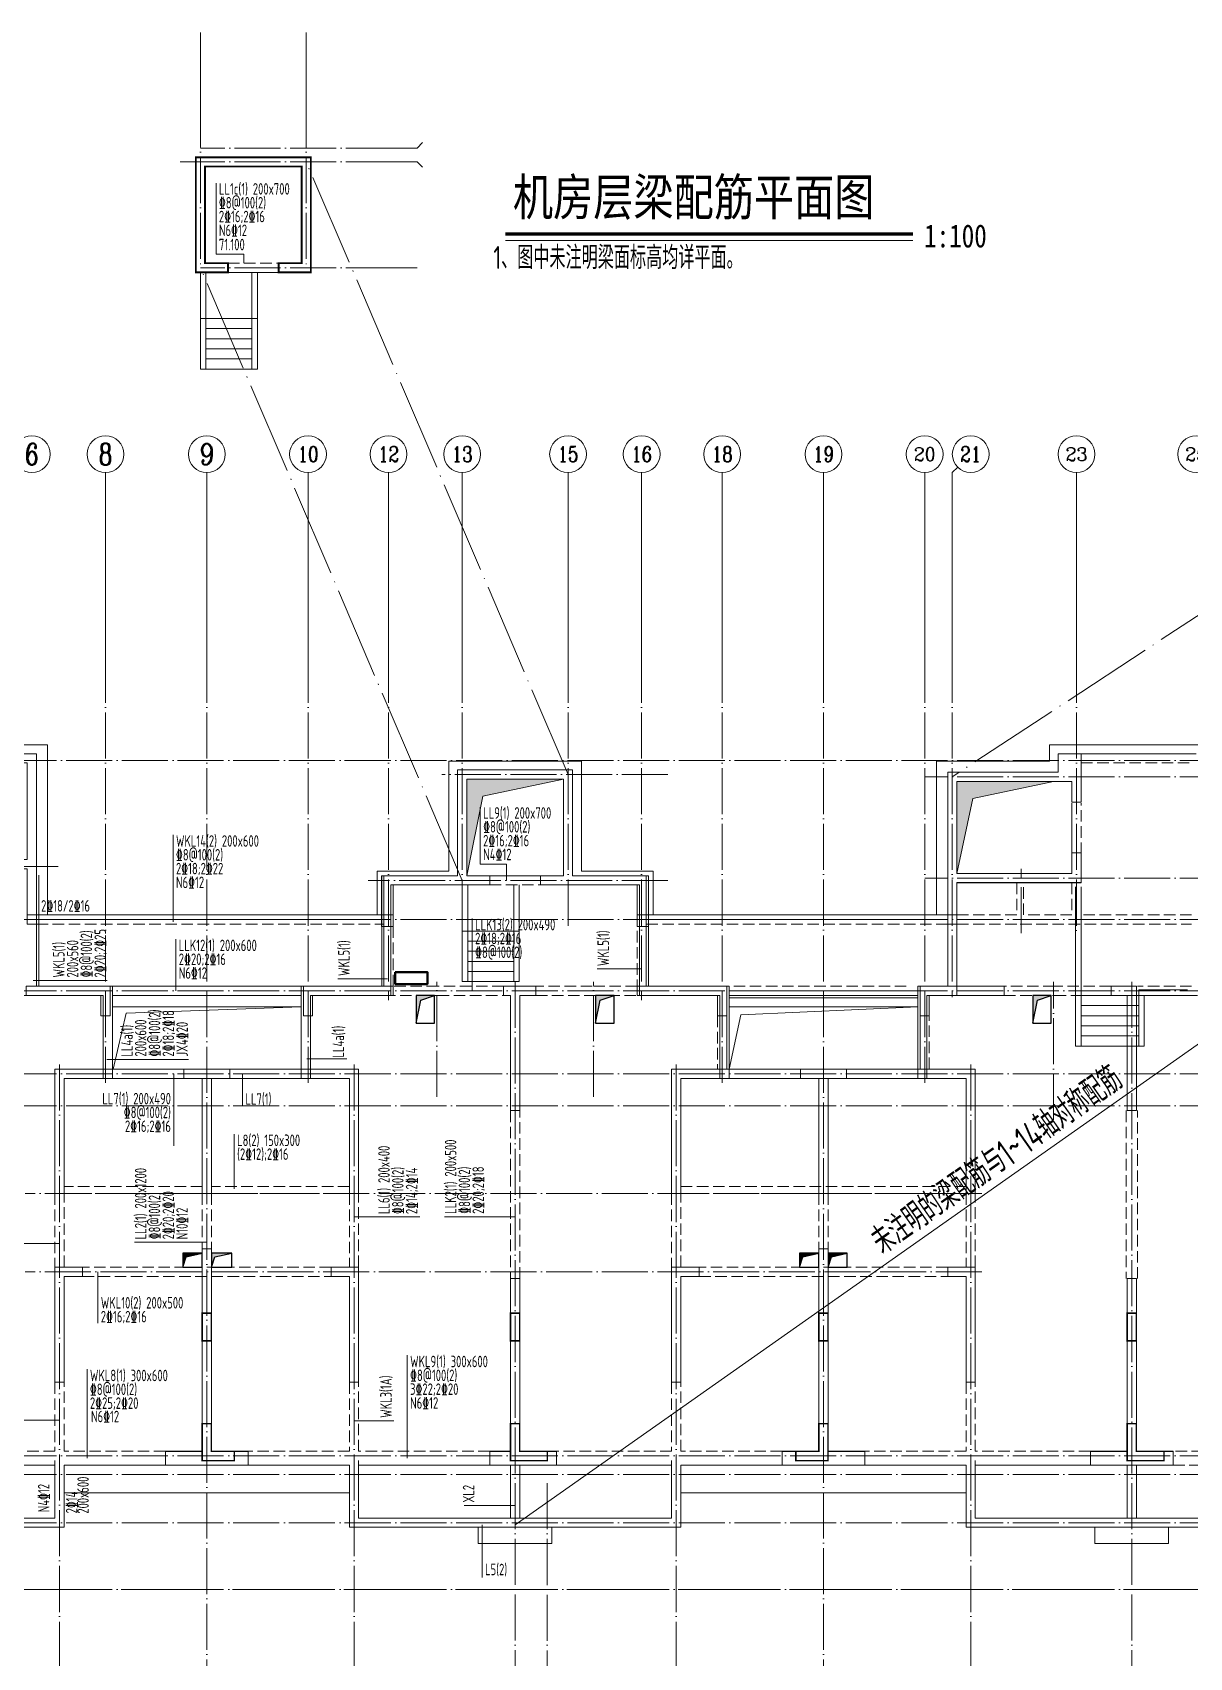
# Model space of a CAD drawing. Extents: x -129922 to 1190196, y -520662 to 139923.
# Drawn here: x 912083 to 937226, y -437790 to -402499 of the extents above; entities that cross this region are included whole.
import ezdxf
from ezdxf.enums import TextEntityAlignment as Align

# ---------------------------------------------------------------- set-up
doc = ezdxf.new("R2010")
doc.units = 0
doc.header["$LTSCALE"] = 1000
doc.header["$MEASUREMENT"] = 0
doc.linetypes.add('DASH', pattern=[0.35, 0.25, -0.1])
doc.linetypes.add('DOTE', pattern=[2.42, 2, -0.2, 0.02, -0.2])
for name, color, linetype, lineweight in [('20191106WYJ', 6, 'Continuous', 50), ('A-平面-楼梯电梯、台阶坡道', 2, 'Continuous', 15), ('A-标注-轴号', 3, 'Continuous', 15), ('A-标注-轴号文字', 7, 'Continuous', 15), ('A-轴线-塔楼', 1, 'DOTE', 9), ('A-轴线-隔墙', 41, 'DOTE', 9), ('S-墙柱-COLU', 50, 'Continuous', 20), ('S-墙柱-WALL', 6, 'Continuous', 20), ('S-大样-DIM', 3, 'Continuous', 20), ('S-板-BEAM', 4, 'DASH', 20), ('S-板-BEAM-CON', 2, 'Continuous', 20), ('S-板-文字', 7, 'Continuous', 20), ('S-板-板面填充', 251, 'Continuous', 20), ('S-板-模板线条', 140, 'Continuous', 20), ('S-板-洞口边线', 211, 'Continuous', 20), ('S-梁-垂直原位标注', 140, 'Continuous', 20), ('S-梁-垂直集中标注', 45, 'Continuous', 20), ('S-梁-水平原位标注', 21, 'Continuous', 20), ('S-梁-水平集中标注', 191, 'Continuous', 20), ('S-轴网-轴号', 3, 'Continuous', 20), ('S-轴网-轴线', 1, 'DOTE', 9), ('S-通用-TEXT', 7, 'Continuous', 20)]:
    doc.layers.add(name, color=color, linetype=linetype, lineweight=lineweight)
doc.layers.add('HOLE', color=5, linetype='Continuous')
doc.layers.add('HOLE_HATCH', color=9, linetype='Continuous')
doc.styles.add('_TCH_AXIS', font='COMPLEX.shx', dxfattribs={"bigfont": 'hztxt.shx'})
doc.styles.add('COMPLEX', font='COMPLEX')
doc.styles.add('TSSD_Rein', font='tssdeng.shx', dxfattribs={"width": 0.7, "bigfont": 'hztxt.shx'})
doc.styles.add('黑体', font='', dxfattribs={"width": 0.8})
doc.styles.get('黑体').set_extended_font_data('SimHei')

# ---------------------------------------------------------------- blocks, each defined once
blk = doc.blocks.new('sgfhgfjhg')
at = {"layer": 'S-墙柱-WALL'}
for points in [[(6298413, -1484607), (6298613, -1484607), (6298613, -1484107), (6300713, -1484107), (6300713, -1486207), (6298613, -1486207), (6298613, -1485707), (6298413, -1485707), (6298413, -1486407), (6300713, -1486407), (6300713, -1487607), (6300913, -1487607), (6300913, -1483907), (6298413, -1483907)], [(6323613, -1484957), (6323613, -1483907), (6323113, -1483907), (6323113, -1484307), (6320713, -1484307), (6320713, -1487607), (6320913, -1487607), (6320913, -1486707), (6323613, -1486707), (6323613, -1486057), (6323413, -1486057), (6323413, -1486507), (6320913, -1486507), (6320913, -1484507), (6323413, -1484507), (6323413, -1484957)], [(6310063, -1484257), (6310063, -1486557), (6308463, -1486557), (6308463, -1487657), (6308663, -1487657), (6308663, -1486757), (6310763, -1486757), (6310763, -1486557), (6310263, -1486557), (6310263, -1484457), (6312363, -1484457), (6312363, -1486557), (6311863, -1486557), (6311863, -1486757), (6313963, -1486757), (6313963, -1487657), (6314163, -1487657), (6314163, -1486557), (6312563, -1486557), (6312563, -1484257)], [(6302313, -1489597), (6302513, -1489597), (6302513, -1488957), (6300688, -1488957), (6300688, -1489157), (6302313, -1489157)], [(6306713, -1489597), (6306913, -1489597), (6306913, -1489157), (6308663, -1489157), (6308663, -1488957), (6306713, -1488957)], [(6311063, -1488957), (6311063, -1489157), (6311213, -1489157), (6311213, -1491657), (6311413, -1491657), (6311413, -1489157), (6311763, -1489157), (6311763, -1488957)], [(6315913, -1489597), (6315713, -1489597), (6315713, -1489157), (6313963, -1489157), (6313963, -1488957), (6315913, -1488957)], [(6320313, -1489597), (6320113, -1489597), (6320113, -1488957), (6321938, -1488957), (6321938, -1489157), (6320313, -1489157)], [(6324263, -1488957), (6324813, -1488957), (6324813, -1491657), (6324613, -1491657), (6324613, -1489157), (6324263, -1489157)], [(6301313, -1493457), (6301513, -1493457), (6301513, -1490957), (6302563, -1490957), (6302563, -1490757), (6301313, -1490757)], [(6304113, -1490757), (6304113, -1490957), (6304513, -1490957), (6304513, -1493457), (6304713, -1493457), (6304713, -1490957), (6305113, -1490957), (6305113, -1490757)], [(6307713, -1493457), (6307913, -1493457), (6307913, -1490757), (6306663, -1490757), (6306663, -1490957), (6307713, -1490957)], [(6314913, -1493457), (6314713, -1493457), (6314713, -1490757), (6315963, -1490757), (6315963, -1490957), (6314913, -1490957)], [(6318513, -1490757), (6318513, -1490957), (6318113, -1490957), (6318113, -1493457), (6317913, -1493457), (6317913, -1490957), (6317513, -1490957), (6317513, -1490757)], [(6321313, -1493457), (6321113, -1493457), (6321113, -1490957), (6320063, -1490957), (6320063, -1490757), (6321313, -1490757)], [(6304513, -1494657), (6304713, -1494657), (6304713, -1499057), (6305513, -1499057), (6305513, -1499357), (6303713, -1499357), (6303713, -1499057), (6304513, -1499057)], [(6318113, -1494657), (6317913, -1494657), (6317913, -1499057), (6317113, -1499057), (6317113, -1499357), (6318913, -1499357), (6318913, -1499057), (6318113, -1499057)], [(6301313, -1497557), (6301513, -1497557), (6301513, -1495257), (6301913, -1495257), (6301913, -1495057), (6301313, -1495057)], [(6307313, -1495057), (6307313, -1495257), (6307713, -1495257), (6307713, -1497557), (6307913, -1497557), (6307913, -1495057)], [(6315313, -1495057), (6315313, -1495257), (6314913, -1495257), (6314913, -1497557), (6314713, -1497557), (6314713, -1495057)], [(6321313, -1497557), (6321113, -1497557), (6321113, -1495257), (6320713, -1495257), (6320713, -1495057), (6321313, -1495057)], [(6311213, -1495307), (6311213, -1499057), (6310763, -1499057), (6310763, -1499357), (6312213, -1499357), (6312213, -1499057), (6311413, -1499057), (6311413, -1495307)], [(6324813, -1495307), (6324813, -1499057), (6325613, -1499057), (6325613, -1499357), (6323813, -1499357), (6323813, -1499057), (6324613, -1499057), (6324613, -1495307)]]:
    blk.add_lwpolyline(points, close=True, dxfattribs=at)
blk = doc.blocks.new('dsjhgkjhgk')
at = {"layer": 'S-板-BEAM'}
for p, q in [((6624691, -1595604), (6627091, -1595604)), ((6624691, -1597579), (6624691, -1596479)), ((6611841, -1598254), (6612941, -1598254)), ((6623291, -1598204), (6623291, -1598904)), ((6623441, -1598904), (6623441, -1598204)), ((6624491, -1598204), (6624491, -1598904)), ((6624691, -1598904), (6624691, -1598204)), ((6609741, -1598904), (6600491, -1598904)), ((6609741, -1600454), (6609741, -1598904)), ((6615041, -1598904), (6615041, -1600454)), ((6623291, -1598904), (6621991, -1598904)), ((6624491, -1598904), (6623441, -1598904)), ((6627091, -1598904), (6624691, -1598904)), ((6601991, -1599104), (6609541, -1599104)), ((6615241, -1599104), (6621791, -1599104)), ((6621991, -1599104), (6623366, -1599104)), ((6621991, -1600454), (6621991, -1599104)), ((6623366, -1599104), (6627091, -1599104)), ((6600666, -1600654), (6601991, -1600654)), ((6607741, -1600454), (6603641, -1600454)), ((6609541, -1600654), (6610708, -1600654)), ((6610716, -1600454), (6609741, -1600454)), ((6610708, -1600654), (6612141, -1600654)), ((6612141, -1600454), (6610716, -1600454)), ((6614066, -1600454), (6612841, -1600454)), ((6612841, -1600654), (6614066, -1600654)), ((6615041, -1600454), (6614066, -1600454)), ((6614066, -1600654), (6615241, -1600654)), ((6620891, -1600454), (6617041, -1600454)), ((6624116, -1600454), (6623016, -1600454)), ((6623016, -1600654), (6624116, -1600654)), ((6625341, -1600454), (6624116, -1600454)), ((6624116, -1600654), (6625341, -1600654)), ((6627091, -1600454), (6625916, -1600454)), ((6625916, -1600654), (6627491, -1600654)), ((6616791, -1601094), (6616791, -1602254)), ((6621391, -1602254), (6621391, -1601094)), ((6603641, -1602454), (6605191, -1602454)), ((6606191, -1602454), (6607741, -1602454)), ((6616791, -1602454), (6618591, -1602454)), ((6619591, -1602454), (6621391, -1602454)), ((6612291, -1603154), (6612291, -1606804)), ((6612491, -1606804), (6612491, -1603154)), ((6625666, -1603154), (6625666, -1606804)), ((6625916, -1606804), (6625916, -1603154)), ((6602391, -1604954), (6602391, -1606554)), ((6605591, -1604804), (6602591, -1604804)), ((6602591, -1604954), (6605591, -1604954)), ((6602591, -1606554), (6602591, -1604954)), ((6605591, -1604954), (6605591, -1606154)), ((6608791, -1604804), (6605791, -1604804)), ((6605791, -1604954), (6605791, -1606154)), ((6605791, -1604954), (6608791, -1604954)), ((6608791, -1604954), (6608791, -1606554)), ((6608991, -1606554), (6608991, -1604954)), ((6615791, -1604954), (6615791, -1606554)), ((6622191, -1604804), (6615991, -1604804)), ((6615991, -1604954), (6618991, -1604954)), ((6615991, -1606554), (6615991, -1604954)), ((6618991, -1604954), (6618991, -1606154)), ((6619191, -1604954), (6619191, -1606154)), ((6619191, -1604954), (6622191, -1604954)), ((6622191, -1604954), (6622191, -1606554)), ((6622391, -1606554), (6622391, -1604954)), ((6608391, -1606554), (6602991, -1606554)), ((6602991, -1606754), (6608391, -1606754)), ((6621791, -1606554), (6616391, -1606554)), ((6616391, -1606754), (6621791, -1606754)), ((6602391, -1609054), (6602391, -1610554)), ((6602591, -1610554), (6602591, -1609054)), ((6608791, -1609054), (6608791, -1610554)), ((6608991, -1610554), (6608991, -1609054)), ((6615791, -1609054), (6615791, -1610554)), ((6615991, -1610554), (6615991, -1609054)), ((6622191, -1609054), (6622191, -1610554)), ((6622391, -1610554), (6622391, -1609054)), ((6602391, -1610554), (6599891, -1610554)), ((6604791, -1610554), (6602591, -1610554)), ((6608791, -1610554), (6606591, -1610554)), ((6611841, -1610554), (6608991, -1610554)), ((6615791, -1610554), (6613291, -1610554)), ((6618191, -1610554), (6615991, -1610554)), ((6622191, -1610554), (6619991, -1610554)), ((6624891, -1610554), (6622391, -1610554)), ((6629791, -1610554), (6626691, -1610554)), ((6602391, -1610854), (6602391, -1612004)), ((6626691, -1610854), (6629791, -1610854))]:
    blk.add_line(p, q, dxfattribs=at)
at = {"layer": 'S-板-BEAM-CON'}
for p, q in [((6627191, -1595404), (6624691, -1595404)), ((6624491, -1596479), (6624491, -1597579)), ((6612941, -1598054), (6611841, -1598054)), ((6621991, -1598904), (6615041, -1598904)), ((6601991, -1600454), (6601991, -1599104)), ((6609541, -1599104), (6609541, -1600454)), ((6615241, -1600454), (6615241, -1599104)), ((6621791, -1599104), (6621791, -1600454)), ((6603641, -1600654), (6607741, -1600654)), ((6617041, -1600704), (6621141, -1600704)), ((6616991, -1602254), (6616991, -1601094)), ((6621191, -1601094), (6621191, -1602254)), ((6618591, -1602254), (6616991, -1602254)), ((6621191, -1602254), (6619591, -1602254)), ((6599891, -1610854), (6602391, -1610854)), ((6602591, -1610854), (6604791, -1610854)), ((6602591, -1612204), (6602591, -1610854)), ((6606591, -1610854), (6608791, -1610854)), ((6608791, -1610854), (6608791, -1612204)), ((6608991, -1610854), (6611841, -1610854)), ((6608991, -1612004), (6608991, -1610854)), ((6612291, -1610854), (6612291, -1612004)), ((6612491, -1612004), (6612491, -1610854)), ((6613291, -1610854), (6615791, -1610854)), ((6615791, -1610854), (6615791, -1612004)), ((6615991, -1610854), (6618191, -1610854)), ((6615991, -1612204), (6615991, -1610854)), ((6619991, -1610854), (6622191, -1610854)), ((6622191, -1610854), (6622191, -1612204)), ((6622391, -1610854), (6624891, -1610854)), ((6622391, -1612004), (6622391, -1610854)), ((6625691, -1610854), (6625691, -1612004)), ((6625891, -1612004), (6625891, -1610854)), ((6602391, -1612004), (6599091, -1612004)), ((6612291, -1612004), (6608991, -1612004)), ((6615791, -1612004), (6612491, -1612004)), ((6625691, -1612004), (6622391, -1612004)), ((6629791, -1612004), (6625891, -1612004)), ((6594791, -1612204), (6602591, -1612204)), ((6608791, -1612204), (6615991, -1612204)), ((6622191, -1612204), (6629991, -1612204))]:
    blk.add_line(p, q, dxfattribs=at)
at = {"layer": 'S-板-模板线条'}
for p, q in [((6602041, -1598044), (6602041, -1600454)), ((6602041, -1600454), (6602041, -1598054)), ((6609491, -1598054), (6611051, -1598054)), ((6609491, -1600454), (6609491, -1598054)), ((6609691, -1598254), (6611051, -1598254)), ((6609691, -1600654), (6609691, -1598254)), ((6615291, -1598054), (6613731, -1598054)), ((6615091, -1598254), (6613731, -1598254)), ((6615091, -1600654), (6615091, -1598254)), ((6615291, -1600454), (6615291, -1598054)), ((6602041, -1598904), (6609491, -1598904)), ((6602041, -1599004), (6609491, -1599004)), ((6615291, -1598904), (6621701, -1598904)), ((6615291, -1599004), (6621741, -1599004)), ((6621791, -1599194), (6621791, -1600454)), ((6621991, -1599104), (6621991, -1600654)), ((6601841, -1600654), (6603441, -1600654)), ((6601991, -1600454), (6603641, -1600454)), ((6603441, -1600654), (6603441, -1602454)), ((6607741, -1600454), (6603641, -1600454)), ((6603641, -1600454), (6603641, -1602254)), ((6607741, -1600654), (6603641, -1600654)), ((6607741, -1600454), (6609491, -1600454)), ((6607741, -1602254), (6607741, -1600454)), ((6607941, -1600654), (6609691, -1600654)), ((6607941, -1602454), (6607941, -1600654)), ((6616841, -1600654), (6615091, -1600654)), ((6617041, -1600454), (6615291, -1600454)), ((6616841, -1602454), (6616841, -1600654)), ((6617041, -1602254), (6617041, -1600454)), ((6617041, -1600554), (6621141, -1600554)), ((6617041, -1600654), (6621141, -1600654)), ((6621141, -1600454), (6621141, -1602254)), ((6621791, -1600454), (6621141, -1600454)), ((6621341, -1600654), (6621341, -1602454)), ((6621991, -1600654), (6621341, -1600654)), ((6607741, -1600904), (6603641, -1600904)), ((6617041, -1600904), (6621141, -1600904)), ((6603441, -1602454), (6607941, -1602454)), ((6603641, -1602254), (6607741, -1602254)), ((6621341, -1602454), (6616841, -1602454)), ((6621141, -1602254), (6617041, -1602254)), ((6602391, -1612004), (6602391, -1610754)), ((6608991, -1612004), (6608991, -1610754)), ((6615791, -1610754), (6615791, -1612004)), ((6622391, -1612004), (6622391, -1610754)), ((6608791, -1611454), (6602591, -1611454)), ((6602591, -1612204), (6602591, -1611454)), ((6608791, -1612204), (6608791, -1611454)), ((6615991, -1611454), (6615991, -1612204)), ((6622191, -1611454), (6615991, -1611454)), ((6622191, -1612204), (6622191, -1611454)), ((6594991, -1612004), (6602391, -1612004)), ((6615791, -1612004), (6608991, -1612004)), ((6629791, -1612004), (6622391, -1612004)), ((6594991, -1612204), (6602491, -1612204)), ((6602491, -1612204), (6602591, -1612204)), ((6608891, -1612204), (6608791, -1612204)), ((6615991, -1612204), (6608891, -1612204)), ((6622291, -1612204), (6622191, -1612204)), ((6629991, -1612204), (6622291, -1612204))]:
    blk.add_line(p, q, dxfattribs=at)
for points in [[(6594501, -1599354), (6594501, -1596244), (6594211, -1596244), (6594211, -1595214), (6602231, -1595214), (6602231, -1598904)], [(6621551, -1598904), (6621551, -1595564), (6624001, -1595564), (6624001, -1595214), (6630581, -1595214), (6630581, -1596244), (6630281, -1596244), (6630281, -1599354), (6632391, -1599354)], [(6609391, -1598904), (6609391, -1597954), (6610951, -1597954), (6610951, -1595564), (6613831, -1595564), (6613831, -1597954), (6615391, -1597954), (6615391, -1598904)], [(6626591, -1612204), (6626591, -1612554), (6624991, -1612554), (6624991, -1612204)]]:
    blk.add_lwpolyline(points, dxfattribs=at)
blk.add_lwpolyline([(6611591, -1612204), (6613191, -1612204), (6613191, -1612554), (6611591, -1612554)], close=True, dxfattribs=at)
blk = doc.blocks.new('_AXISO')
blk.add_circle((0, 0), 0.5)
at = {"layer": 'S-板-文字', "style": 'COMPLEX', "width": 1.041667}
blk.add_attdef('A', text='', height=0.56, dxfattribs=at).set_placement((-0.25, -0.28), (0.25, -0.28), align=Align.FIT)
blk = doc.blocks.new('ZHOUWANG3')
at = {"layer": 'A-标注-轴号'}
for p, q in [((121869, 253059), (121752, 252942)), ((103352, 248942), (103352, 252942)), ((105552, 248942), (105552, 252942)), ((107752, 248942), (107752, 252942)), ((109502, 248942), (109502, 252942)), ((111102, 248942), (111102, 252942)), ((113402, 248942), (113402, 252942)), ((115002, 248942), (115002, 252942)), ((116752, 248942), (116752, 252942)), ((118952, 248942), (118952, 252942)), ((121152, 248942), (121152, 252942)), ((121752, 248942), (121752, 252942)), ((124452, 248942), (124452, 252942))]:
    blk.add_line(p, q, dxfattribs=at)
at = {"layer": 'A-轴线-塔楼', "linetype": 'DOTE', "ltscale": 0.5}
for p, q in [((103352, 248942), (103352, 239686)), ((105552, 248942), (105552, 226834)), ((107752, 248942), (107752, 239686)), ((109502, 248942), (109502, 241486)), ((111102, 248942), (111102, 242986)), ((113402, 248942), (113402, 243076)), ((115002, 248942), (115002, 241486)), ((116752, 248942), (116752, 239686)), ((118952, 248942), (118952, 226834)), ((121152, 248942), (121152, 239686)), ((121752, 248942), (121752, 241550)), ((124452, 248942), (124452, 242986)), ((139798, 246686), (85362, 246686)), ((115570, 246386), (110660, 246386)), ((139798, 246336), (121152, 246336)), ((102322, 244386), (85362, 244386)), ((115570, 244086), (109062, 244086)), ((139798, 244136), (121152, 244136)), ((139798, 243236), (85362, 243236)), ((112252, 241886), (112252, 226834)), ((125652, 241886), (125652, 226834)), ((139798, 241686), (85362, 241686)), ((102352, 240086), (102352, 226834)), ((108752, 240086), (108752, 226834)), ((115752, 240086), (115752, 226834)), ((122152, 240086), (122152, 225988)), ((139798, 239886), (85362, 239886)), ((139798, 239186), (85362, 239186)), ((122394, 235586), (101608, 235586)), ((139798, 231586), (85362, 231586)), ((112952, 230993), (112952, 226834)), ((139798, 228686), (85362, 228686))]:
    blk.add_line(p, q, dxfattribs=at)
at = {"layer": 'A-轴线-隔墙', "ltscale": 0.5}
for p, q in [((123252, 242936), (123252, 244336)), ((110552, 239386), (110552, 241886)), ((113952, 239386), (113952, 241886)), ((123952, 238886), (123952, 241886)), ((122394, 237286), (101608, 237286)), ((139798, 231186), (85362, 231186)), ((139798, 230136), (85362, 230136))]:
    blk.add_line(p, q, dxfattribs=at)
at = {"layer": 'A-标注-轴号'}
ref = blk.add_blockref('_AXISO', (101752, 253342), dxfattribs=dict(at, xscale=800, yscale=800, zscale=800))
ref.add_attrib('A', '6', dxfattribs={"layer": 'A-标注-轴号文字', "height": 466, "style": '_TCH_AXIS'}).set_placement((101597, 253109), (101907, 253109), align=Align.FIT)
ref = blk.add_blockref('_AXISO', (103352, 253342), dxfattribs=dict(at, xscale=800, yscale=800, zscale=800))
ref.add_attrib('A', '8', dxfattribs={"layer": 'A-标注-轴号文字', "height": 466, "style": '_TCH_AXIS'}).set_placement((103197, 253109), (103507, 253109), align=Align.FIT)
ref = blk.add_blockref('_AXISO', (105552, 253342), dxfattribs=dict(at, xscale=800, yscale=800, zscale=800))
ref.add_attrib('A', '9', dxfattribs={"layer": 'A-标注-轴号文字', "height": 466, "style": '_TCH_AXIS'}).set_placement((105397, 253109), (105707, 253109), align=Align.FIT)
ref = blk.add_blockref('_AXISO', (107752, 253342), dxfattribs=dict(at, xscale=800, yscale=800, zscale=800))
ref.add_attrib('A', '10', dxfattribs={"layer": 'A-标注-轴号文字', "height": 328.4, "style": '_TCH_AXIS'}).set_placement((107525, 253178), (107979, 253178), align=Align.FIT)
ref = blk.add_blockref('_AXISO', (109502, 253342), dxfattribs=dict(at, xscale=800, yscale=800, zscale=800))
ref.add_attrib('A', '12', dxfattribs={"layer": 'A-标注-轴号文字', "height": 328.4, "style": '_TCH_AXIS'}).set_placement((109275, 253178), (109729, 253178), align=Align.FIT)
ref = blk.add_blockref('_AXISO', (111102, 253342), dxfattribs=dict(at, xscale=800, yscale=800, zscale=800))
ref.add_attrib('A', '13', dxfattribs={"layer": 'A-标注-轴号文字', "height": 328.4, "style": '_TCH_AXIS'}).set_placement((110875, 253178), (111329, 253178), align=Align.FIT)
ref = blk.add_blockref('_AXISO', (113402, 253342), dxfattribs=dict(at, xscale=800, yscale=800, zscale=800))
ref.add_attrib('A', '15', dxfattribs={"layer": 'A-标注-轴号文字', "height": 328.4, "style": '_TCH_AXIS'}).set_placement((113175, 253178), (113629, 253178), align=Align.FIT)
ref = blk.add_blockref('_AXISO', (115002, 253342), dxfattribs=dict(at, xscale=800, yscale=800, zscale=800))
ref.add_attrib('A', '16', dxfattribs={"layer": 'A-标注-轴号文字', "height": 328.4, "style": '_TCH_AXIS'}).set_placement((114775, 253178), (115229, 253178), align=Align.FIT)
ref = blk.add_blockref('_AXISO', (116752, 253342), dxfattribs=dict(at, xscale=800, yscale=800, zscale=800))
ref.add_attrib('A', '18', dxfattribs={"layer": 'A-标注-轴号文字', "height": 328.4, "style": '_TCH_AXIS'}).set_placement((116525, 253178), (116979, 253178), align=Align.FIT)
ref = blk.add_blockref('_AXISO', (118952, 253342), dxfattribs=dict(at, xscale=800, yscale=800, zscale=800))
ref.add_attrib('A', '19', dxfattribs={"layer": 'A-标注-轴号文字', "height": 328.4, "style": '_TCH_AXIS'}).set_placement((118725, 253178), (119179, 253178), align=Align.FIT)
ref = blk.add_blockref('_AXISO', (121152, 253342), dxfattribs=dict(at, xscale=800, yscale=800, zscale=800))
ref.add_attrib('A', '20', dxfattribs={"layer": 'A-标注-轴号文字', "height": 294.3, "style": '_TCH_AXIS'}).set_placement((120914, 253195), (121390, 253195), align=Align.FIT)
ref = blk.add_blockref('_AXISO', (122152, 253342), dxfattribs=dict(at, xscale=800, yscale=800, zscale=800))
ref.add_attrib('A', '21', dxfattribs={"layer": 'A-标注-轴号文字', "height": 328.4, "style": '_TCH_AXIS'}).set_placement((121925, 253178), (122379, 253178), align=Align.FIT)
ref = blk.add_blockref('_AXISO', (124452, 253342), dxfattribs=dict(at, xscale=800, yscale=800, zscale=800))
ref.add_attrib('A', '23', dxfattribs={"layer": 'A-标注-轴号文字', "height": 294.3, "style": '_TCH_AXIS'}).set_placement((124214, 253195), (124690, 253195), align=Align.FIT)
ref = blk.add_blockref('_AXISO', (127052, 253342), dxfattribs=dict(at, xscale=800, yscale=800, zscale=800))
ref.add_attrib('A', '25', dxfattribs={"layer": 'A-标注-轴号文字', "height": 294.3, "style": '_TCH_AXIS'}).set_placement((126814, 253195), (127290, 253195), align=Align.FIT)
blk = doc.blocks.new('sgjhfgjhgj')
at = {"layer": 'HOLE_HATCH', "ltscale": 0.5}
for points in [[(282019, 605212), (282419, 605212), (282119, 605112), (282019, 604612)], [(285919, 605212), (286319, 605212), (286019, 605112), (285919, 604612)], [(295419, 605212), (295819, 605212), (295519, 605112), (295419, 604612)], [(276948, 599612), (277368, 599612), (277023, 599537), (276948, 599312)], [(277569, 599612), (278014, 599612), (277644, 599537), (277569, 599312)], [(290348, 599612), (290769, 599612), (290423, 599537), (290348, 599312)], [(290969, 599612), (291381, 599612), (291044, 599537), (290969, 599312)]]:
    blk.add_hatch(color=256, dxfattribs=at).paths.add_polyline_path(points)
at = {"layer": 'HOLE', "ltscale": 0.5}
for points in [[(282019, 604612), (282419, 604612), (282419, 605212), (282019, 605212)], [(285919, 604612), (286319, 604612), (286319, 605212), (285919, 605212)], [(295419, 604612), (295819, 604612), (295819, 605212), (295419, 605212)], [(276948, 599312), (277368, 599312), (277368, 599612), (276948, 599612)], [(277569, 599312), (278014, 599312), (278014, 599612), (277569, 599612)], [(290348, 599312), (290769, 599312), (290769, 599612), (290348, 599612)], [(290969, 599312), (291381, 599312), (291381, 599612), (290969, 599612)]]:
    blk.add_lwpolyline(points, close=True, dxfattribs=at)
for points in [[(282019, 604612), (282119, 605112), (282419, 605212)], [(285919, 604612), (286019, 605112), (286319, 605212)], [(295419, 604612), (295519, 605112), (295819, 605212)], [(276948, 599312), (277023, 599537), (277368, 599612)], [(277569, 599312), (277644, 599537), (278014, 599612)], [(290348, 599312), (290423, 599537), (290769, 599612)], [(290969, 599312), (291044, 599537), (291381, 599612)]]:
    blk.add_lwpolyline(points, dxfattribs=at)

msp = doc.modelspace()

# ---------------------------------------------------------------- hatches: boundary and pattern name
at = {"layer": 'S-板-板面填充'}
h = msp.add_hatch(color=256, dxfattribs=at)
h.dxf.hatch_style = 1
h.paths.add_polyline_path([(923620.7, -418712.6), (921520.7, -418712.6), (921520.7, -420812.6), (921866.1, -419083.1)])
h = msp.add_hatch(color=256, dxfattribs=at)
h.dxf.hatch_style = 1
h.paths.add_polyline_path([(934270.7, -418762.6), (932170.7, -418762.6), (932170.7, -420762.6), (932516.1, -419133.1)])

# ---------------------------------------------------------------- linework, layer by layer
at = {"layer": '20191106WYJ'}
msp.add_lwpolyline([(919967.6, -422906), (920663.8, -422906), (920663.8, -423164), (919967.6, -423164)], close=True, dxfattribs=at)
at = {"layer": 'A-平面-楼梯电梯、台阶坡道', "elevation": 0}
for points in [[(915732.6, -407708.8), (915732.6, -409808.8), (915852.6, -409808.8), (915852.6, -407708.8)], [(916972.6, -407708.8), (916972.6, -409808.8), (916852.6, -409808.8), (916852.6, -407708.8)], [(916972.6, -408708.8), (915732.6, -408708.8)], [(916852.6, -408928.8), (915852.6, -408928.8)], [(916852.6, -409148.8), (915852.6, -409148.8)], [(916852.6, -409368.8), (915852.6, -409368.8)], [(916852.6, -409588.8), (915852.6, -409588.8)], [(916852.6, -409808.8), (915852.6, -409808.8)], [(921420.7, -421012.6), (921420.7, -423112.6), (921540.7, -423112.6), (921540.7, -421012.6)], [(922660.7, -421012.6), (922660.7, -423112.6), (922540.7, -423112.6), (922540.7, -421012.6)], [(934750.7, -421052.6), (934750.7, -424512.6), (934870.7, -424512.6), (934870.7, -421052.6)], [(922660.7, -422012.6), (921420.7, -422012.6)], [(922540.7, -422232.6), (921540.7, -422232.6)], [(922540.7, -422452.6), (921540.7, -422452.6)], [(922540.7, -422672.6), (921540.7, -422672.6)], [(922540.7, -422892.6), (921540.7, -422892.6)], [(922540.7, -423112.6), (921540.7, -423112.6)], [(934870.7, -423412.6), (934750.7, -423412.6)], [(936120.7, -423412.6), (934870.7, -423412.6)], [(936120.7, -423292.6), (936120.7, -424512.6), (936240.7, -424512.6), (936240.7, -423412.6)], [(937180.7, -423292.6), (936120.7, -423292.6), (936120.7, -423292.6)], [(936240.7, -423412.6), (936120.7, -423412.6)], [(937180.7, -423412.6), (936240.7, -423412.6), (936240.7, -423412.6)], [(936120.7, -423632.6), (934870.7, -423632.6)], [(936120.7, -423852.6), (934870.7, -423852.6)], [(936120.7, -424072.6), (934870.7, -424072.6)], [(936120.7, -424292.6), (934870.7, -424292.6)], [(936120.7, -424512.6), (934870.7, -424512.6)]]:
    msp.add_lwpolyline(points, dxfattribs=at)
at = {"layer": 'S-墙柱-COLU', "const_width": 30}
for points in [[(915770.7, -430312.6), (915970.7, -430312.6), (915970.7, -430912.6), (915770.7, -430912.6)], [(922470.7, -430312.6), (922670.7, -430312.6), (922670.7, -430912.6), (922470.7, -430912.6)], [(929370.7, -430312.6), (929170.7, -430312.6), (929170.7, -430912.6), (929370.7, -430912.6)], [(936070.7, -430312.6), (935870.7, -430312.6), (935870.7, -430912.6), (936070.7, -430912.6)], [(915770.7, -433512.6), (915770.7, -432712.6), (915970.7, -432712.6), (915970.7, -433312.6), (916470.7, -433312.6), (916470.7, -433512.6)], [(922470.7, -433512.6), (922470.7, -432712.6), (922670.7, -432712.6), (922670.7, -433312.6), (923270.7, -433312.6), (923270.7, -433512.6)], [(929370.7, -433512.6), (929370.7, -432712.6), (929170.7, -432712.6), (929170.7, -433312.6), (928670.7, -433312.6), (928670.7, -433512.6)], [(935870.7, -433512.6), (935870.7, -432712.6), (936070.7, -432712.6), (936070.7, -433312.6), (936670.7, -433312.6), (936670.7, -433512.6)]]:
    msp.add_lwpolyline(points, close=True, dxfattribs=at)
at = {"layer": 'S-墙柱-WALL', "const_width": 40}
msp.add_lwpolyline([(915632.6, -407708.8), (916332.6, -407708.8), (916332.6, -407508.8), (915832.6, -407508.8), (915832.6, -405408.8), (917932.6, -405408.8), (917932.6, -407508.8), (917432.6, -407508.8), (917432.6, -407708.8), (918132.6, -407708.8), (918132.6, -405208.8), (915632.6, -405208.8)], close=True, dxfattribs=at)
at = {"layer": 'S-墙柱-WALL'}
for points in [[(934870.7, -419212.6), (934870.7, -418162.6), (934370.7, -418162.6), (934370.7, -418562.6), (931970.7, -418562.6), (931970.7, -421862.6), (932170.7, -421862.6), (932170.7, -420962.6), (934870.7, -420962.6), (934870.7, -420312.6), (934670.7, -420312.6), (934670.7, -420762.6), (932170.7, -420762.6), (932170.7, -418762.6), (934670.7, -418762.6), (934670.7, -419212.6)], [(921320.7, -418512.6), (921320.7, -420812.6), (919670.7, -420812.6), (919670.7, -421912.6), (919920.7, -421912.6), (919920.7, -421012.6), (922020.7, -421012.6), (922020.7, -420812.6), (921520.7, -420812.6), (921520.7, -418712.6), (923620.7, -418712.6), (923620.7, -420812.6), (923120.7, -420812.6), (923120.7, -421012.6), (925220.7, -421012.6), (925220.7, -421912.6), (925470.7, -421912.6), (925470.7, -420812.6), (923820.7, -420812.6), (923820.7, -418512.6)], [(913570.7, -423852.6), (913770.7, -423852.6), (913770.7, -423212.6), (911945.7, -423212.6), (911945.7, -423412.6), (913570.7, -423412.6)], [(917970.7, -423852.6), (918170.7, -423852.6), (918170.7, -423412.6), (919920.7, -423412.6), (919920.7, -423212.6), (917970.7, -423212.6)], [(922320.7, -423212.6), (922320.7, -423412.6), (922470.7, -423412.6), (922470.7, -425912.6), (922670.7, -425912.6), (922670.7, -423412.6), (923020.7, -423412.6), (923020.7, -423212.6)], [(927170.7, -423852.6), (926970.7, -423852.6), (926970.7, -423412.6), (925220.7, -423412.6), (925220.7, -423212.6), (927170.7, -423212.6)], [(931570.7, -423852.6), (931370.7, -423852.6), (931370.7, -423212.6), (933195.7, -423212.6), (933195.7, -423412.6), (931570.7, -423412.6)], [(935520.7, -423212.6), (936070.7, -423212.6), (936070.7, -425912.6), (935870.7, -425912.6), (935870.7, -423412.6), (935520.7, -423412.6)], [(912570.7, -427712.6), (912770.7, -427712.6), (912770.7, -425212.6), (913820.7, -425212.6), (913820.7, -425012.6), (912570.7, -425012.6)], [(915370.7, -425012.6), (915370.7, -425212.6), (915770.7, -425212.6), (915770.7, -427712.6), (915970.7, -427712.6), (915970.7, -425212.6), (916370.7, -425212.6), (916370.7, -425012.6)], [(918970.7, -427712.6), (919170.7, -427712.6), (919170.7, -425012.6), (917920.7, -425012.6), (917920.7, -425212.6), (918970.7, -425212.6)], [(926170.7, -427712.6), (925970.7, -427712.6), (925970.7, -425012.6), (927220.7, -425012.6), (927220.7, -425212.6), (926170.7, -425212.6)], [(929770.7, -425012.6), (929770.7, -425212.6), (929370.7, -425212.6), (929370.7, -427712.6), (929170.7, -427712.6), (929170.7, -425212.6), (928770.7, -425212.6), (928770.7, -425012.6)], [(932570.7, -427712.6), (932370.7, -427712.6), (932370.7, -425212.6), (931320.7, -425212.6), (931320.7, -425012.6), (932570.7, -425012.6)], [(915770.7, -428912.6), (915970.7, -428912.6), (915970.7, -433312.6), (916770.7, -433312.6), (916770.7, -433612.6), (914970.7, -433612.6), (914970.7, -433312.6), (915770.7, -433312.6)], [(929370.7, -428912.6), (929170.7, -428912.6), (929170.7, -433312.6), (928370.7, -433312.6), (928370.7, -433612.6), (930170.7, -433612.6), (930170.7, -433312.6), (929370.7, -433312.6)], [(912570.7, -431812.6), (912770.7, -431812.6), (912770.7, -429512.6), (913170.7, -429512.6), (913170.7, -429312.6), (912570.7, -429312.6)], [(918570.7, -429312.6), (918570.7, -429512.6), (918970.7, -429512.6), (918970.7, -431812.6), (919170.7, -431812.6), (919170.7, -429312.6)], [(926570.7, -429312.6), (926570.7, -429512.6), (926170.7, -429512.6), (926170.7, -431812.6), (925970.7, -431812.6), (925970.7, -429312.6)], [(932570.7, -431812.6), (932370.7, -431812.6), (932370.7, -429512.6), (931970.7, -429512.6), (931970.7, -429312.6), (932570.7, -429312.6)], [(922470.7, -429562.6), (922470.7, -433312.6), (922020.7, -433312.6), (922020.7, -433612.6), (923470.7, -433612.6), (923470.7, -433312.6), (922670.7, -433312.6), (922670.7, -429562.6)], [(936070.7, -429562.6), (936070.7, -433312.6), (936870.7, -433312.6), (936870.7, -433612.6), (935070.7, -433612.6), (935070.7, -433312.6), (935870.7, -433312.6), (935870.7, -429562.6)]]:
    msp.add_lwpolyline(points, close=True, dxfattribs=at)
at = {"layer": 'S-板-BEAM'}
msp.add_lwpolyline([(916332.6, -407508.8), (917432.6, -407508.8)], dxfattribs=at)
at = {"layer": 'S-板-BEAM-CON'}
msp.add_lwpolyline([(916332.6, -407708.8), (917432.6, -407708.8)], dxfattribs=at)
at = {"layer": 'S-板-洞口边线'}
for points in [[(923620.7, -418712.6), (921520.7, -418712.6), (921520.7, -420812.6), (921866.1, -419083.1)], [(934270.7, -418762.6), (932170.7, -418762.6), (932170.7, -420762.6), (932516.1, -419133.1)]]:
    msp.add_lwpolyline(points, close=True, dxfattribs=at)
for points in [[(913838.9, -425012.6), (914121.2, -423797.9), (917920.7, -423662.6)], [(927220.7, -425012.6), (927475, -423834.5), (931320.7, -423662.6)]]:
    msp.add_lwpolyline(points, dxfattribs=at)
at = {"layer": 'S-梁-垂直原位标注'}
msp.add_lwpolyline([(922570.7, -434912.6), (946170.7, -418312.6)], dxfattribs=at)
at = {"layer": 'S-梁-垂直集中标注'}
for p, q in [((916071.7, -407312.5), (916071.7, -405770.3)), ((912095.7, -423085.5), (913704.2, -423085.5)), ((919795.7, -423051.9), (918715.9, -423051.9)), ((925320.7, -422837.3), (924350.8, -422837.3)), ((913695.7, -424803.1), (915472.7, -424803.1)), ((918045.7, -424788.8), (918913.4, -424788.8)), ((919070.7, -428223.2), (920503.1, -428223.2)), ((922570.7, -428217.1), (921034.4, -428217.1)), ((915870.7, -428771.7), (914299.4, -428771.7)), ((912670.7, -428801.1), (910569.4, -428801.1)), ((912670.7, -432636.6), (911076, -432636.6)), ((919070.7, -432648.3), (919936.7, -432648.3)), ((922570.7, -434489.2), (921463.3, -434489.2))]:
    msp.add_line(p, q, dxfattribs=at)
at = {"layer": 'S-梁-垂直集中标注', "extrusion": (2.24964e-32, 1.22465e-16, -1)}
for p, q in [((916673.4, -407312.5), (916071.7, -407312.5)), ((916673.4, -407508.8), (916673.4, -407312.5))]:
    msp.add_line(p, q, dxfattribs=at)
at = {"layer": 'S-梁-水平集中标注'}
for p, q in [((921813.8, -420557.8), (921813.8, -419324.5)), ((915138.5, -421812.6), (915138.5, -419922)), ((922384.8, -420557.8), (921813.8, -420557.8)), ((922384.8, -420912.6), (922384.8, -420557.8)), ((921638.9, -423312.6), (921638.9, -421738.9)), ((915200.1, -423312.6), (915200.1, -422190.8)), ((915154.1, -425112.6), (915154.1, -426677.3)), ((916648.3, -425112.6), (916648.3, -425810.8)), ((916466.8, -427612.6), (916466.8, -426423.2)), ((913505.1, -429412.6), (913505.1, -430531.3)), ((920226.2, -433462.6), (920226.2, -431227.1)), ((913268.9, -433462.6), (913268.9, -431530.7)), ((921855.7, -434912.6), (921855.7, -436051.3))]:
    msp.add_line(p, q, dxfattribs=at)
at = {"layer": 'S-轴网-轴号'}
for p, q in [((915732.6, -404097.9), (915732.6, -402499.2)), ((918032.6, -404097.9), (918032.6, -402499.2)), ((919035, -405008.8), (920439.4, -405008.8)), ((920556.6, -404891.6), (920439.4, -405008.8)), ((919035, -405308.8), (920439.4, -405308.8)), ((920556.6, -405425.9), (920439.4, -405308.8)), ((919035, -407608.8), (920439.4, -407608.8))]:
    msp.add_line(p, q, dxfattribs=at)
at = {"layer": 'S-轴网-轴线', "ltscale": 0.5}
for p, q in [((919890.8, -405008.8), (915732.6, -405008.8)), ((919890.8, -405308.8), (915291.2, -405308.8)), ((919890.8, -407608.8), (915732.6, -407608.8))]:
    msp.add_line(p, q, dxfattribs=at)
for points in [[(915732.6, -403997.9), (915732.6, -407608.8)], [(918032.6, -403997.9), (918032.6, -407608.8)]]:
    msp.add_lwpolyline(points, dxfattribs=at)
at = {"layer": 'S-轴网-轴线'}
for points in [[(923720.7, -418612.6), (918032.6, -405308.8)], [(950424.4, -406625.6), (932070.6, -418662.6)], [(921420.7, -420912.6), (915732.6, -407608.8)], [(894652.3, -436312.6), (951467.2, -436312.6)]]:
    msp.add_lwpolyline(points, dxfattribs=at)
at = {"layer": 'S-通用-TEXT', "const_width": 70}
msp.add_lwpolyline([(922359.4, -406875.9), (931215.2, -406875.9)], dxfattribs=at)
at = {"layer": 'S-通用-TEXT'}
msp.add_lwpolyline([(922359.4, -407015.9), (931215.2, -407015.9)], dxfattribs=at)

# ---------------------------------------------------------------- block references
for name, p in [('ZHOUWANG3', (810318.8, -664999)), ('sgfhgfjhg', (-5388742, 1065744.1)), ('sgjhfgjhgj', (638402.1, -1028624.7))]:
    msp.add_blockref(name, p)
at = {"layer": 'S-大样-DIM'}
msp.add_blockref('dsjhgkjhgk', (-5689819.9, 1177241.6), dxfattribs=at)

# ---------------------------------------------------------------- texts
at = {"layer": 'S-梁-垂直原位标注', "style": 'TSSD_Rein', "width": 0.7}
msp.add_text('未注明的梁配筋与1~14轴对称配筋', height=600, rotation=35.12216, dxfattribs=at).set_placement((930570.6, -429073.2))
at = {"layer": 'S-梁-垂直原位标注', "linetype": 'Continuous', "style": 'TSSD_Rein', "width": 0.7}
for s, p in [('N4\x8412', (912452.1, -434636.9)), ('200x600', (913307.4, -434667.3)), ('2\x8414', (913058.1, -434661.3))]:
    msp.add_text(s, height=250, rotation=90, dxfattribs=at).set_placement(p)
at = {"layer": 'S-梁-垂直集中标注', "style": 'TSSD_Rein', "width": 0.7}
for s, rotation, p in [('LL1c(1) 200x700', 360, (916134.2, -406020.3)), ('\x848@100(2)', 360, (916134.2, -406320.3)), ('2\x8416;2\x8416', 360, (916134.2, -406620.3)), ('N6\x8412', 360, (916134.2, -406920.3)), ('\x848@100(2)', 90, (914859.9, -424740.6)), ('2\x8418;2\x8418', 90, (915159.9, -424740.6)), ('LL4a(1)', 90, (914259.9, -424740.6)), ('200x600', 90, (914559.9, -424740.6)), ('JX4\x8420', 90, (915459.9, -424740.6))]:
    msp.add_text(s, height=250, rotation=rotation, dxfattribs=at).set_placement(p)
at = {"layer": 'S-梁-垂直集中标注', "color": 6, "style": 'TSSD_Rein', "width": 0.7}
msp.add_text('71.100', height=250, rotation=360, dxfattribs=at).set_placement((916134.2, -407229.1))
at = {"layer": 'S-梁-垂直集中标注', "linetype": 'Continuous', "style": 'TSSD_Rein', "width": 0.7}
for s, p in [('\x848@100(2)', (913380, -423023)), ('2\x8420;2\x8425', (913680, -423023)), ('WKL5(1)', (924610.4, -422774.8)), ('WKL5(1)', (912780, -423023)), ('200x560', (913080, -423023)), ('WKL5(1)', (918975.5, -422989.4)), ('LL4a(1)', (918855.5, -424761.8)), ('LLK2(1) 200x500', (921294, -428154.6)), ('LL6(1) 200x400', (919846.1, -428160.7)), ('LL2(1) 200x1200', (914559, -428709.2)), ('\x848@100(2)', (920146.1, -428160.7)), ('2\x8414;2\x8414', (920446.1, -428160.7)), ('\x848@100(2)', (921594, -428154.6)), ('2\x8420;2\x8418', (921894, -428154.6)), ('\x848@100(2)', (914859, -428709.2)), ('2\x8420;2\x8420', (915159, -428709.2)), ('N10\x8412', (915459, -428709.2)), ('WKL3(1A)', (919888.7, -432585.8)), ('XL2', (921684.5, -434426.7))]:
    msp.add_text(s, height=250, rotation=90, dxfattribs=at).set_placement(p)
at = {"layer": 'S-梁-水平原位标注', "linetype": 'Continuous', "style": 'TSSD_Rein', "width": 0.7}
msp.add_text('2\x8418/2\x8416', height=250, dxfattribs=at).set_placement((912270.7, -421591.1))
at = {"layer": 'S-梁-水平集中标注', "style": 'TSSD_Rein', "width": 0.7}
for s, p in [('LL9(1) 200x700', (921876.3, -419574.5)), ('\x848@100(2)', (921876.3, -419874.5)), ('2\x8416;2\x8416', (921876.3, -420174.5)), ('N4\x8412', (921876.3, -420474.5))]:
    msp.add_text(s, height=250, rotation=360, dxfattribs=at).set_placement(p)
at = {"layer": 'S-梁-水平集中标注', "linetype": 'Continuous', "style": 'TSSD_Rein', "width": 0.7}
for s, p in [('WKL14(2) 200x600', (915201, -420181.6)), ('\x848@100(2)', (915201, -420481.6)), ('2\x8418;2\x8422', (915201, -420781.6)), ('N6\x8412', (915201, -421081.6)), ('LLK13(2) 200x490', (921701.4, -421998.5)), ('2\x8418;2\x8416', (921701.4, -422298.5)), ('LLK12(1) 200x600', (915262.6, -422450.4)), ('\x848@100(2)', (921701.4, -422598.5)), ('2\x8420;2\x8416', (915262.6, -422750.4)), ('N6\x8412', (915262.6, -423050.4)), ('LL7(1)', (916710.8, -425786.8)), ('L8(2) 150x300', (916529.3, -426682.8)), ('(2\x8412);2\x8416', (916529.3, -426982.8)), ('WKL10(2) 200x500', (913567.6, -430212)), ('2\x8416;2\x8416', (913567.6, -430512)), ('WKL9(1) 300x600', (920288.7, -431486.8)), ('WKL8(1) 300x600', (913331.4, -431790.3)), ('\x848@100(2)', (920288.7, -431786.8)), ('\x848@100(2)', (913331.4, -432090.3)), ('3\x8422;2\x8420', (920288.7, -432086.8)), ('2\x8425;2\x8420', (913331.4, -432390.3)), ('N6\x8412', (920288.7, -432386.8)), ('L5(2)', (921918.2, -436003.3))]:
    msp.add_text(s, height=250, dxfattribs=at).set_placement(p)
at = {"layer": 'S-梁-水平集中标注', "style": 'TSSD_Rein', "width": 0.7}
for s, p in [('LL7(1) 200x490', (915091.6, -425777.3)), ('\x848@100(2)', (915091.6, -426077.3)), ('2\x8416;2\x8416', (915091.6, -426377.3))]:
    msp.add_text(s, height=250, rotation=360, dxfattribs=at).set_placement(p, align=Align.RIGHT)
at = {"layer": 'S-梁-水平集中标注', "linetype": 'Continuous', "style": 'TSSD_Rein', "width": 0.7}
msp.add_text('N6\x8412', height=250, dxfattribs=at).set_placement((913660.7, -432681.6), align=Align.CENTER)
at = {"layer": 'S-通用-TEXT'}
for s, height, style, width, p in [('机房层梁配筋平面图', 800, '黑体', 0.8, (922522.7, -406472.5)), ('1:100', 500, '黑体', 0.8, (931459.3, -407167.2)), ('1、图中未注明梁面标高均详平面。', 500, 'TSSD_Rein', 0.7, (922100.2, -407637.2))]:
    msp.add_text(s, height=height, dxfattribs=dict(at, style=style, width=width)).set_placement(p)

doc.saveas('drawing.dxf')
